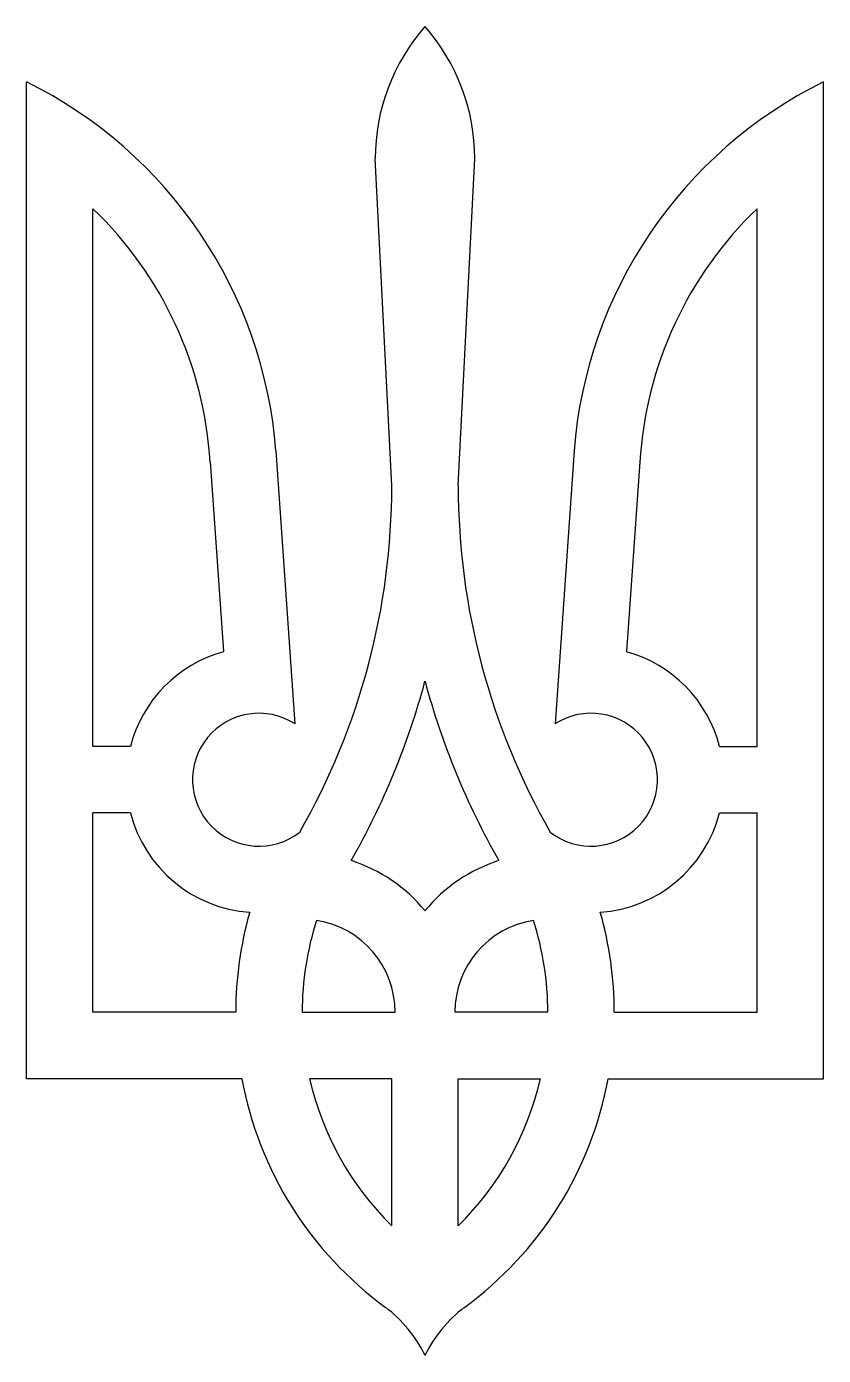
# Model space of a CAD drawing. Header units: millimetres. Extents: x -30 to 30, y -37 to 63.
import ezdxf

# ---------------------------------------------------------------- set-up
doc = ezdxf.new("R2010")
doc.units = ezdxf.units.MM

msp = doc.modelspace()

# ---------------------------------------------------------------- linework, layer by layer
at = {"color": 7, "linetype": 'Continuous', "lineweight": 25}
for p, q in [((-30, -16.34), (-30, 58.66)), ((30, -16.34), (30, 58.66)), ((-2.5, 28.29), (-3.75, 52.91)), ((2.5, 28.29), (3.75, 52.91)), ((-25, 8.66), (-25, 49.12)), ((25, 8.66), (25, 49.12)), ((-16.18, 30.07), (-15.18, 15.8)), ((-11.22, 30.91), (-9.79, 10.37)), ((11.22, 30.91), (9.79, 10.37)), ((16.18, 30.07), (15.18, 15.8)), ((-22.18, 8.66), (-25, 8.66)), ((22.18, 8.66), (25, 8.66)), ((-22.18, 3.66), (-25, 3.66)), ((-25, -11.34), (-25, 3.66)), ((22.18, 3.66), (25, 3.66)), ((25, -11.34), (25, 3.66)), ((-14.25, -11.34), (-25, -11.34)), ((-9.25, -11.34), (-2.25, -11.34)), ((9.25, -11.34), (2.25, -11.34)), ((14.25, -11.34), (25, -11.34)), ((-13.79, -16.34), (-30, -16.34)), ((-2.5, -16.34), (-8.69, -16.34)), ((-2.5, -27.4), (-2.5, -16.34)), ((2.5, -16.34), (8.69, -16.34)), ((2.5, -27.4), (2.5, -16.34)), ((13.79, -16.34), (30, -16.34))]:
    msp.add_line(p, q, dxfattribs=at)
for centre, radius, start, end in [((11.25, 52.91), 15, 138.5904, 180), ((-11.25, 52.91), 15, 0, 41.4096), ((-45, 28.29), 33.88, 4.4381, 63.7186), ((45, 28.29), 33.88, 116.2814, 175.5619), ((-45, 28.29), 28.88, 3.5254, 46.164), ((45, 28.29), 28.88, 133.836, 176.4746), ((-55, 28.29), 52.5, 330.2227, 0), ((55, 28.29), 52.5, 180, 209.7773), ((-12.5, 6.16), 10, 105.5464, 165.5225), ((12.5, 6.16), 10, 14.4775, 74.4536), ((-55, 28.29), 56.93, 330.2975, 345.0195), ((55, 28.29), 56.93, 194.9805, 209.7025), ((-12.5, 6.16), 5, 57.1532, 307.8507), ((12.5, 6.16), 5, 232.1493, 122.8468), ((-12.5, 6.16), 10, 194.4775, 265.9829), ((12.5, 6.16), 10, 274.0171, 345.5225), ((-9.25, -11.34), 12, 39.5712, 72.0195), ((9.25, -11.34), 12, 107.9805, 140.4288), ((13.25, -11.34), 27.5, 164.1202, 180), ((-13.25, -11.34), 27.5, 0, 15.8798), ((13.25, -11.34), 22.5, 162.102, 180), ((-9.25, -11.34), 7, 0, 81.051), ((9.25, -11.34), 7, 98.949, 180), ((-13.25, -11.34), 22.5, 0, 17.898), ((13.25, -11.34), 27.5, 190.4757, 233.8485), ((13.25, -11.34), 22.5, 192.8396, 225.573), ((-13.25, -11.34), 22.5, 314.427, 347.1604), ((-13.25, -11.34), 27.5, 306.1515, 349.5243), ((-9, -41.52), 10, 25.8158, 52.9214), ((9, -41.52), 10, 127.0786, 154.1842)]:
    msp.add_arc(centre, radius, start, end, dxfattribs=at)

doc.saveas('drawing.dxf')
